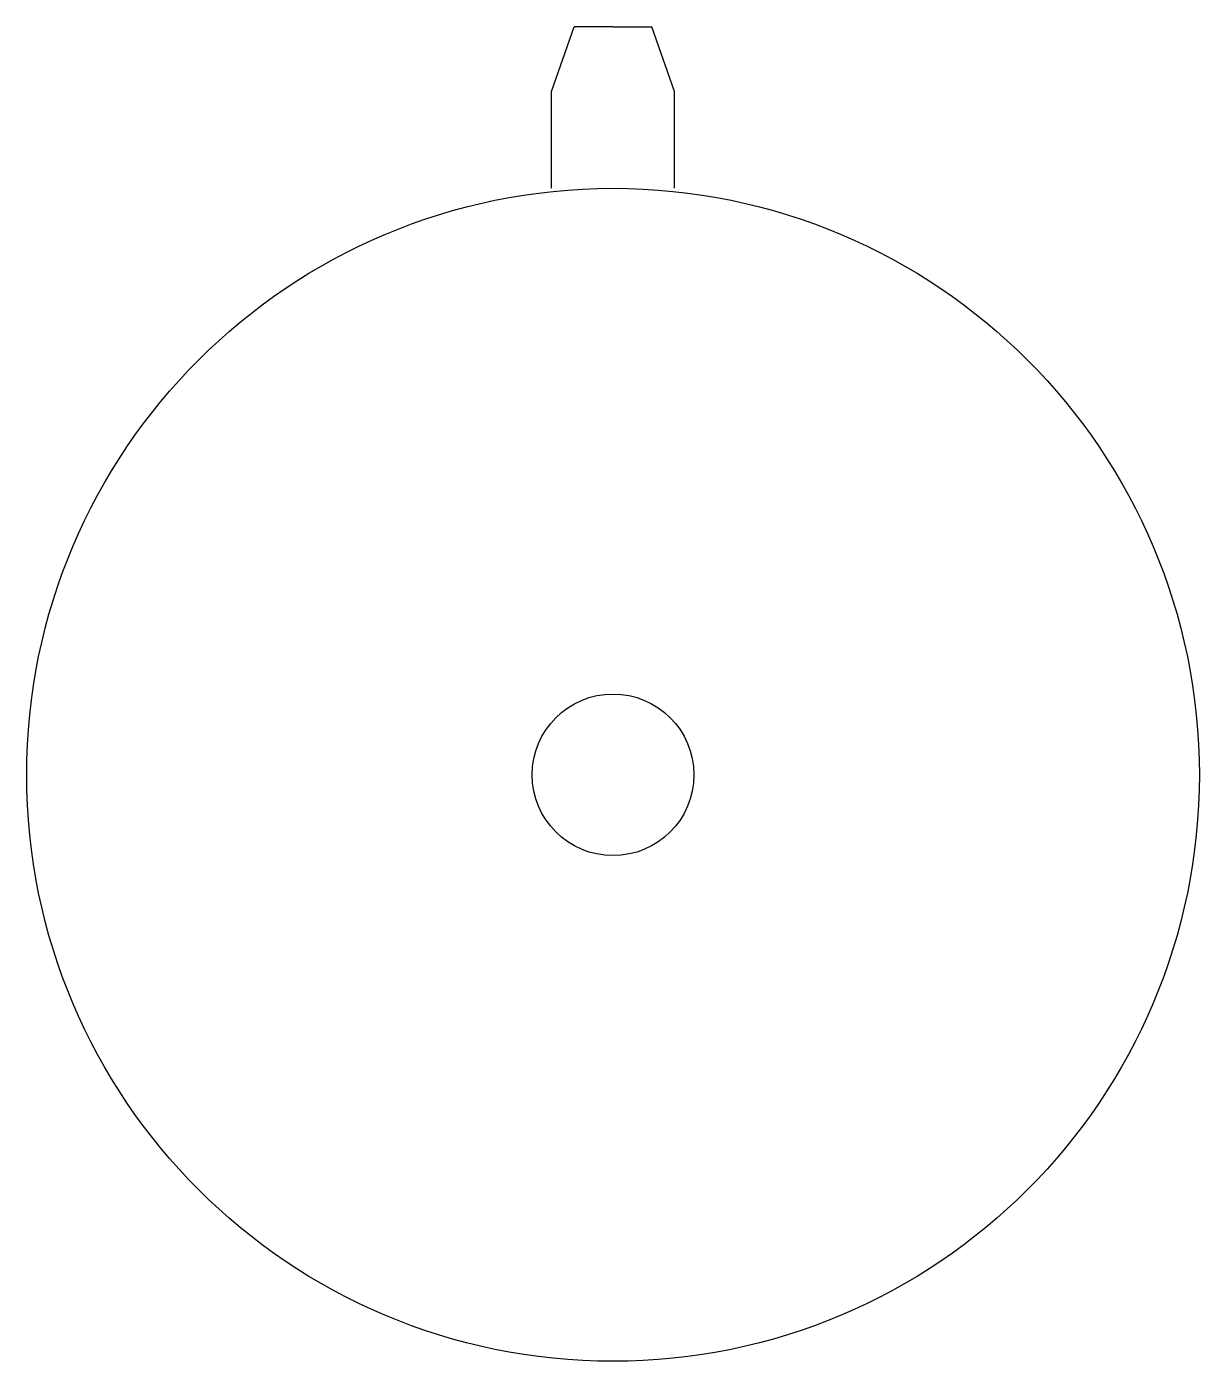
# Model space of a CAD drawing. Header units: inches. Extents: x 31.07 to 34.7, y 10.21 to 14.34.
import ezdxf

# ---------------------------------------------------------------- set-up
doc = ezdxf.new("R2010")
doc.units = ezdxf.units.IN
doc.header["$MEASUREMENT"] = 0

msp = doc.modelspace()

# ---------------------------------------------------------------- linework, layer by layer
for p, q in [((32.6957, 14.1373), (32.7657, 14.3373)), ((32.8857, 14.3373), (32.7657, 14.3373)), ((32.8857, 14.3373), (33.0057, 14.3373)), ((33.0757, 14.1373), (33.0057, 14.3373)), ((32.6957, 13.8373), (32.6957, 14.1373)), ((33.0757, 13.8373), (33.0757, 14.1373))]:
    msp.add_line(p, q)
for radius in [1.8144, 0.25]:
    msp.add_circle((32.8857, 12.0229), radius)

doc.saveas('drawing.dxf')
